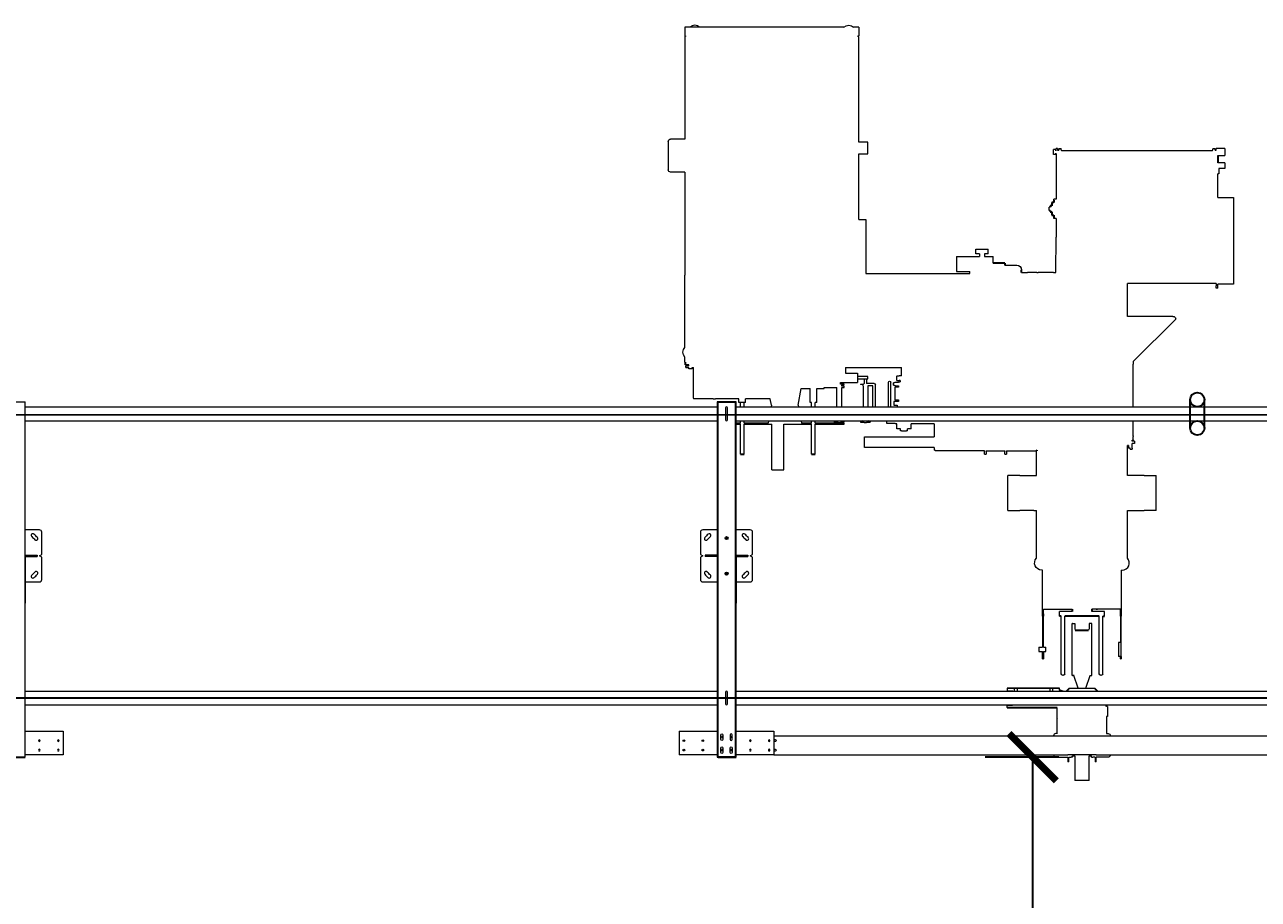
# Model space of a CAD drawing. Header units: inches. Extents: x -26985 to 86262, y -10753 to 149570.
# Drawn here: x 83 to 5289, y 132833 to 136526 of the extents above; entities that cross this region are included whole.
import ezdxf

# ---------------------------------------------------------------- set-up
doc = ezdxf.new("R2010")
doc.units = ezdxf.units.IN
doc.header["$MEASUREMENT"] = 0
doc.linetypes.add('CENTER2', pattern=[1.125, 0.75, -0.125, 0.125, -0.125])
doc.layers.add('DUCT-回风中心线', color=5, linetype='CENTER2')
doc.styles.add('JY-GB', font='gbenor.shx', dxfattribs={"width": 0.8, "bigfont": 'gbcbig.shx'})
doc.dimstyles.new('JY-800', dxfattribs={"dimscale": 400, "dimtxt": 2, "dimasz": 0.5, "dimexe": 0.5, "dimexo": 0, "dimgap": 0.3, "dimtad": 1, "dimdec": 0, "dimtxsty": 'JY-GB', "dimblk": 'ARCHTICK', "dimcen": 2.5, "dimclrd": 86, "dimclre": 86, "dimclrt": 7, "dimadec": 0, "dimazin": 0, "dimtfac": 1, "dimtdec": 0, "dimtmove": 0, "dimatfit": 3, "dimfxl": 1, "dimtfill": 1, "dimlwd": 25, "dimlwe": 25, "dimarcsym": 0})

# ---------------------------------------------------------------- blocks, each defined once
blk = doc.blocks.new('_ArchTick')
at = {"color": 0, "linetype": 'ByBlock', "const_width": 0.15}
blk.add_lwpolyline([(-0.5, -0.5), (0.5, 0.5)], dxfattribs=at)
blk = doc.blocks.new('*D257')
at = {"layer": 'Defpoints', "color": 86, "linetype": 'Continuous', "lineweight": 25, "transparency": 16777216}
for p, q in [((4448.1, 133433.3), (4136.9, 133433.3)), ((4336.9, 133433.3), (4336.9, 127786.6)), ((4448.1, 127786.6), (4136.9, 127786.6))]:
    blk.add_line(p, q, dxfattribs=at)
at = {"layer": 'Defpoints', "color": 0, "transparency": 16777216}
for p in [(4448.1, 133433.3), (4336.9, 127786.6), (4448.1, 127786.6)]:
    blk.add_point(p, dxfattribs=at)
at = {"layer": 'Defpoints', "color": 86, "lineweight": 25, "transparency": 16777216, "xscale": 200, "yscale": 200, "zscale": 200}
for p, rotation in [((4336.9, 133433.3), 90), ((4336.9, 127786.6), 270)]:
    blk.add_blockref('_ArchTick', p, dxfattribs=dict(at, rotation=rotation))
at = {"layer": 'Defpoints', "color": 7, "transparency": 16777216, "insert": (3816.9, 130610), "char_height": 800, "attachment_point": 5, "rotation": 90, "style": 'JY-GB', "bg_fill": 3, "box_fill_scale": 1.25, "bg_fill_color": 256, "bg_fill_true_color": 13158600, "bg_fill_transparency": 0}
blk.add_mtext('5647', dxfattribs=at)

msp = doc.modelspace()

# ---------------------------------------------------------------- linework, layer by layer
at = {"color": 0, "linetype": 'Continuous', "lineweight": 0}
for p, q in [((2869.2, 136515.3), (2869.2, 136478.3)), ((3540.8, 136515.3), (2869.2, 136515.3)), ((3603.2, 136515.3), (3581.6, 136515.3)), ((3603.2, 136515.3), (3603.2, 136478.3)), ((2871.2, 136478.3), (2869.2, 136478.3)), ((2869.2, 136475.8), (2871.2, 136475.8)), ((2869.2, 136475.8), (2869.2, 136043.3)), ((3601.2, 136478.3), (3603.2, 136478.3)), ((3603.2, 136475.8), (3601.2, 136475.8)), ((3603.2, 136030.3), (3603.2, 136475.8)), ((2869.2, 136043.3), (2809.2, 136043.3)), ((2799.2, 136033.3), (2799.2, 135913.3)), ((3641.2, 136030.3), (3603.2, 136030.3)), ((3641.2, 135980.3), (3641.2, 136030.3)), ((4424.7, 135978.3), (4424.7, 135998.3)), ((4434.7, 135998.3), (4424.7, 135998.3)), ((4434.7, 135998.3), (4434.7, 135993.3)), ((4435.2, 135993.3), (4434.7, 135993.3)), ((4435.2, 135993.3), (4435.2, 135997.3)), ((4435.2, 135997.3), (4436.2, 135997.3)), ((4436.2, 135997.3), (4436.2, 136003.3)), ((4442.2, 136003.3), (4436.2, 136003.3)), ((4442.2, 136003.3), (4442.2, 135996.3)), ((4442.2, 135996.3), (4447.2, 135996.3)), ((4447.2, 136000.4), (4447.2, 136001.8)), ((4457.2, 136001.8), (4447.2, 136001.8)), ((4447.2, 136000.4), (4447.2, 135996.3)), ((4457.2, 136001.8), (4457.2, 136000.4)), ((4457.2, 135996.3), (4457.2, 136000.4)), ((4457.2, 135996.3), (4458.2, 135996.3)), ((4458.2, 135996.3), (4458.2, 135993.3)), ((5096.2, 135993.3), (4458.2, 135993.3)), ((5096.2, 135993.3), (5096.2, 135996.3)), ((5096.2, 135996.3), (5097.2, 135996.3)), ((5097.2, 135996.3), (5097.2, 136001.8)), ((5107.2, 136001.8), (5097.2, 136001.8)), ((5107.2, 136001.8), (5107.2, 136000.4)), ((5107.2, 135996.3), (5107.2, 136000.4)), ((5107.2, 135996.3), (5112.2, 135996.3)), ((5112.2, 135996.3), (5112.2, 136003.3)), ((5118.2, 136003.3), (5112.2, 136003.3)), ((5148.2, 136003.3), (5118.2, 136003.3)), ((5148.2, 136003.3), (5148.2, 135973.3)), ((3603.2, 135703.3), (3603.2, 135980.3)), ((3603.2, 135980.3), (3641.2, 135980.3)), ((4434.7, 135978.3), (4424.7, 135978.3)), ((4434.7, 135983.3), (4434.7, 135978.3)), ((4435.2, 135983.3), (4434.7, 135983.3)), ((4435.2, 135979.3), (4435.2, 135983.3)), ((4435.2, 135979.3), (4436.2, 135979.3)), ((4436.2, 135979.3), (4436.2, 135788.8)), ((5118.2, 135973.3), (5148.2, 135973.3)), ((5131.3, 135942.4), (5118.2, 135942.4)), ((5148.2, 135942.4), (5131.3, 135942.4)), ((5148.2, 135942.4), (5148.2, 135921.2)), ((2869.2, 135903.3), (2809.2, 135903.3)), ((2869.2, 135903.3), (2869.2, 135468.3)), ((5122.2, 135896.4), (5118.2, 135896.4)), ((5118.2, 135795.8), (5118.2, 135896.4)), ((5148.2, 135918.3), (5122.2, 135918.3)), ((5122.2, 135918.3), (5122.2, 135896.4)), ((5148.2, 135921.2), (5148.2, 135918.3)), ((4426.7, 135785.4), (4426.7, 135788.8)), ((4436.2, 135788.8), (4426.7, 135788.8)), ((5118.2, 135795.8), (5184.2, 135795.8)), ((5184.2, 135795.8), (5184.2, 135430.8)), ((4407.2, 135740.8), (4407.2, 135755.8)), ((4410.7, 135755.8), (4407.2, 135755.8)), ((4410.7, 135740.8), (4407.2, 135740.8)), ((4418.2, 135760.8), (4410.7, 135760.8)), ((4418.2, 135735.8), (4410.7, 135735.8)), ((4426.7, 135775.4), (4418.2, 135775.4)), ((3603.2, 135703.3), (3633.2, 135703.3)), ((3633.2, 135703.3), (3633.2, 135475.3)), ((4426.7, 135721.3), (4418.2, 135721.3)), ((4426.7, 135707.8), (4426.7, 135711.3)), ((4436.2, 135707.8), (4426.7, 135707.8)), ((4436.2, 135707.8), (4436.2, 135628.3)), ((4435.2, 135479.3), (4436.2, 135628.3)), ((4097.2, 135578.3), (4149.2, 135578.3)), ((4097.2, 135558.3), (4097.2, 135578.3)), ((4149.2, 135558.3), (4149.2, 135578.3)), ((4016.2, 135547.3), (4113.2, 135547.3)), ((4016.2, 135547.3), (4016.2, 135483.3)), ((4113.2, 135558.3), (4097.2, 135558.3)), ((4113.2, 135558.3), (4113.2, 135547.3)), ((4149.2, 135558.3), (4133.2, 135558.3)), ((4133.2, 135558.3), (4133.2, 135547.3)), ((4133.2, 135547.3), (4170.2, 135547.3)), ((4170.2, 135519.3), (4170.2, 135547.3)), ((2869.2, 135163.7), (2869.2, 135468.3)), ((3633.2, 135475.3), (4071.7, 135475.3)), ((4016.2, 135483.3), (4071.7, 135483.3)), ((4071.7, 135475.3), (4071.7, 135483.3)), ((4220.2, 135510.3), (4240.2, 135510.3)), ((4240.2, 135510.3), (4270.2, 135510.3)), ((4290.2, 135479.3), (4315.2, 135479.3)), ((4355.2, 135479.3), (4315.2, 135479.3)), ((4355.2, 135479.3), (4360.2, 135479.3)), ((4425.2, 135479.3), (4360.2, 135479.3)), ((4425.2, 135479.3), (4435.2, 135479.3)), ((4737.2, 135293.9), (4737.2, 135433.3)), ((5112.2, 135433.3), (4737.5, 135433.3)), ((5112.2, 135433.3), (5112.2, 135423.3)), ((5112.2, 135413.3), (5112.2, 135423.3)), ((5118.2, 135423.3), (5118.2, 135430.8)), ((5184.2, 135430.8), (5118.2, 135430.8)), ((5118.2, 135413.3), (5118.2, 135423.3)), ((5118.2, 135413.3), (5112.2, 135413.3)), ((4929.2, 135293.9), (4737.2, 135293.9)), ((4761.1, 135103.3), (4941.2, 135283.3)), ((4941.2, 135284.6), (4941.2, 135285.5)), ((4941.2, 135283.3), (4941.2, 135284.6)), ((2869.2, 135101.3), (2869.2, 135122.9)), ((4761.1, 135103.3), (4761.2, 135093.4)), ((2869.2, 135101.3), (2871.2, 135101.3)), ((2885.7, 135089.3), (2871.2, 135089.3)), ((2874.8, 135085.3), (2873.2, 135085.3)), ((2873.2, 135079.3), (2873.2, 135085.3)), ((2873.2, 135079.3), (2874.8, 135079.3)), ((2874.8, 135085.3), (2884.8, 135085.3)), ((2874.8, 135079.3), (2884.8, 135079.3)), ((2885.7, 135085.3), (2884.8, 135085.3)), ((2884.8, 135079.3), (2885.7, 135079.3)), ((2885.7, 135085.3), (2885.7, 135089.3)), ((2885.7, 135072.3), (2885.7, 135079.3)), ((2900.7, 135072.3), (2885.7, 135072.3)), ((2900.7, 135079.3), (2906.2, 135079.3)), ((2900.7, 135072.3), (2900.7, 135079.3)), ((2906.2, 134949.3), (2906.2, 135079.3)), ((3546.7, 135079.3), (3546.7, 135055.3)), ((3546.7, 135079.3), (3784.2, 135079.3)), ((3546.7, 135055.3), (3598.2, 135055.3)), ((3598.2, 135055.3), (3598.2, 135015.3)), ((3784.2, 135043.3), (3784.2, 135079.3)), ((4761.2, 134912.8), (4761.2, 135093.4)), ((3526.2, 135015.3), (3598.2, 135015.3)), ((3526.2, 135008.3), (3526.2, 135015.3)), ((3541.2, 135008.3), (3526.2, 135008.3)), ((3531.2, 134999.3), (3531.2, 135001.4)), ((3541.2, 134999.3), (3531.2, 134999.3)), ((3535.3, 135006.3), (3541.2, 135007.3)), ((3541.2, 135007.3), (3541.2, 135008.3)), ((3541.2, 134994.3), (3541.2, 134999.3)), ((3641.2, 135040.3), (3598.2, 135040.3)), ((3598.2, 135030.3), (3641.2, 135030.3)), ((3611.2, 135008.3), (3623.6, 135008.3)), ((3611.2, 135008.3), (3611.2, 135007.3)), ((3611.2, 135008.3), (3623.6, 135008.3)), ((3617, 135006.3), (3611.2, 135007.3)), ((3617, 135006.3), (3611.2, 135007.3)), ((3621.2, 135001.4), (3621.2, 134912.8)), ((3621.2, 135001.4), (3621.2, 134912.8)), ((3626.2, 135030.3), (3626.2, 135010.9)), ((3626.2, 135030.3), (3626.2, 135010.9)), ((3636.2, 135030.3), (3636.2, 135011.3)), ((3636.2, 135030.3), (3636.2, 135011.3)), ((3668.2, 135011.3), (3636.2, 135011.3)), ((3641.2, 135030.3), (3641.2, 135040.3)), ((3641.2, 135001.3), (3641.2, 134912.8)), ((3641.2, 135001.3), (3641.2, 134912.8)), ((3663.2, 135001.3), (3641.2, 135001.3)), ((3663.2, 134912.8), (3663.2, 135001.3)), ((3673.2, 134912.8), (3673.2, 135006.3)), ((3728.2, 134912.8), (3728.2, 135016.3)), ((3738.2, 134912.8), (3738.2, 135016.3)), ((3755.2, 135013.8), (3750.2, 135013.8)), ((3750.2, 135003.8), (3750.2, 135013.8)), ((3750.2, 135003.8), (3755.2, 135003.8)), ((3755.2, 135015.8), (3755.2, 135015.8)), ((3755.2, 135015.8), (3755.2, 135013.8)), ((3770.7, 135015.8), (3755.2, 135015.8)), ((3755.2, 135015.8), (3755.2, 135013.8)), ((3755.2, 135003.8), (3755.2, 135000.8)), ((3755.2, 135003.8), (3755.2, 135000.8)), ((3755.2, 135000.8), (3755.2, 135000.8)), ((3755.2, 135000.8), (3770.7, 135000.8)), ((3763.2, 135043.3), (3763.2, 135042.3)), ((3763.2, 135043.3), (3773.2, 135043.3)), ((3763.2, 135024.3), (3763.2, 135042.3)), ((3763.2, 135024.3), (3763.2, 135023.3)), ((3763.2, 135023.3), (3773.2, 135023.3)), ((3770.7, 135018.3), (3770.7, 135018.3)), ((3770.7, 135018.3), (3770.7, 135015.8)), ((3770.7, 135018.3), (3778.2, 135018.3)), ((3770.7, 135018.3), (3770.7, 135015.8)), ((3770.7, 135000.8), (3770.7, 134996.4)), ((3770.7, 135000.8), (3770.7, 134996.4)), ((3784.2, 135043.3), (3773.2, 135043.3)), ((3778.2, 135023.3), (3773.2, 135023.3)), ((3778.2, 135023.3), (3778.2, 135018.3)), ((2906.2, 134949.3), (2906.2, 134946.3)), ((3347.9, 134919.3), (3360.3, 134989.3)), ((3360.3, 134989.3), (3397.7, 134989.3)), ((3397.7, 134931.3), (3397.7, 134989.3)), ((3425.7, 134931.3), (3425.7, 134989.3)), ((3425.7, 134989.3), (3456.7, 134989.3)), ((3456.7, 134994.3), (3511.2, 134994.3)), ((3456.7, 134989.3), (3456.7, 134994.3)), ((3511.2, 134912.8), (3511.2, 134994.3)), ((3531.2, 134994.3), (3541.2, 134994.3)), ((3531.2, 134912.8), (3531.2, 134994.3)), ((3755.7, 134995.3), (3755.7, 134995.3)), ((3755.7, 134995.3), (3755.7, 134950.3)), ((3771.1, 134995.3), (3755.7, 134995.3)), ((3755.7, 134995.3), (3755.7, 134950.3)), ((3755.7, 134950.3), (3755.7, 134950.3)), ((3755.7, 134950.3), (3755.7, 134950.3)), ((3755.7, 134950.3), (3755.7, 134942.3)), ((3755.7, 134950.3), (3755.7, 134942.3)), ((3770.7, 134996.4), (3770.7, 134996.4)), ((3770.7, 134996.4), (3771.1, 134996.4)), ((3771.1, 134996.4), (3771.1, 134995.3)), ((3771.1, 134996.4), (3771.1, 134995.3)), ((5.2, 134933.3), (85.2, 134933.3)), ((85.2, 133433.3), (85.2, 134933.3)), ((85.2, 134912.8), (3005.2, 134912.8)), ((2916.2, 134946.3), (2906.2, 134946.3)), ((2979.2, 134946.3), (2916.2, 134946.3)), ((2989.2, 134946.3), (2979.2, 134946.3)), ((2989.2, 134946.3), (2999.2, 134946.3)), ((3097.7, 134946.3), (2999.2, 134946.3)), ((3005.2, 134933.3), (3005.2, 133433.3)), ((3005.2, 134933.3), (3005.2, 133433.3)), ((3009.2, 133433.3), (3009.2, 134933.3)), ((3009.2, 134933.3), (3081.2, 134933.3)), ((3009.2, 133433.3), (3009.2, 134933.3)), ((3040.9, 134908.3), (3040.9, 134858.3)), ((3040.9, 134908.3), (3040.9, 134858.3)), ((3049.4, 134858.3), (3049.4, 134908.3)), ((3049.4, 134858.3), (3049.4, 134908.3)), ((3081.2, 134933.3), (3081.2, 133433.3)), ((3081.2, 134933.3), (3081.2, 133433.3)), ((3085.2, 133433.3), (3085.2, 134933.3)), ((3085.2, 133433.3), (3085.2, 134933.3)), ((3085.2, 134912.8), (6005.2, 134912.8)), ((3097.7, 134931.3), (3097.7, 134946.3)), ((3125.7, 134931.3), (3097.7, 134931.3)), ((3103.7, 134912.8), (3103.7, 134931.3)), ((3119.7, 134912.8), (3119.7, 134931.3)), ((3125.7, 134931.3), (3125.7, 134946.3)), ((3229.6, 134946.3), (3125.7, 134946.3)), ((3234.4, 134919.3), (3229.6, 134946.3)), ((3234.4, 134919.3), (3233.2, 134912.8)), ((3347.9, 134919.3), (3349.1, 134912.8)), ((3403.7, 134931.3), (3397.7, 134931.3)), ((3403.7, 134912.8), (3403.7, 134931.3)), ((3425.7, 134931.3), (3419.7, 134931.3)), ((3419.7, 134912.8), (3419.7, 134931.3)), ((3751.2, 134934.8), (3751.2, 134934.8)), ((3751.2, 134934.8), (3751.2, 134919.8)), ((3770.7, 134934.8), (3751.2, 134934.8)), ((3751.2, 134934.8), (3751.2, 134919.8)), ((3751.2, 134919.8), (3751.2, 134919.8)), ((3751.2, 134919.8), (3765.7, 134919.8)), ((3755.7, 134942.3), (3755.7, 134942.3)), ((3755.7, 134942.3), (3770.7, 134942.3)), ((3765.7, 134919.8), (3765.7, 134912.8)), ((3765.7, 134919.8), (3765.7, 134912.8)), ((3770.7, 134942.3), (3770.7, 134934.8)), ((3770.7, 134942.3), (3770.7, 134934.8)), ((85.2, 134853.8), (3005.2, 134853.8)), ((3085.2, 134853.8), (6005.2, 134853.8)), ((3103.7, 134844.3), (3085.2, 134844.3)), ((3103.7, 134844.3), (3103.7, 134853.8)), ((3119.7, 134844.3), (3119.7, 134853.8)), ((3221.2, 134844.3), (3119.7, 134844.3)), ((3222.8, 134853.8), (3221.2, 134844.3)), ((3359.5, 134853.8), (3361.2, 134844.3)), ((3403.7, 134844.3), (3361.2, 134844.3)), ((3403.7, 134844.3), (3403.7, 134853.8)), ((3419.7, 134844.3), (3419.7, 134853.8)), ((3541.2, 134844.3), (3419.7, 134844.3)), ((3507, 134850.4), (3501.2, 134849.3)), ((3501.2, 134848.3), (3501.2, 134849.3)), ((3516.2, 134848.3), (3501.2, 134848.3)), ((3516.2, 134845.3), (3516.2, 134848.3)), ((3526.2, 134845.3), (3516.2, 134845.3)), ((3526.2, 134845.3), (3526.2, 134848.3)), ((3541.2, 134848.3), (3526.2, 134848.3)), ((3535.3, 134850.4), (3541.2, 134849.3)), ((3541.2, 134848.3), (3541.2, 134849.3)), ((3541.2, 134839.3), (3541.2, 134844.3)), ((3617, 134850.4), (3611.2, 134849.3)), ((3611.2, 134849.3), (3611.2, 134848.3)), ((3611.2, 134848.3), (3626.2, 134848.3)), ((3626.2, 134848.3), (3626.2, 134845.3)), ((3636.2, 134845.3), (3626.2, 134845.3)), ((3636.2, 134848.3), (3651.2, 134848.3)), ((3636.2, 134848.3), (3636.2, 134845.3)), ((3645.3, 134850.4), (3651.2, 134849.3)), ((3651.2, 134849.3), (3651.2, 134848.3)), ((3720.7, 134853.8), (3720.7, 134844.3)), ((3720.7, 134844.3), (3756.2, 134844.3)), ((3756.2, 134844.3), (3756.2, 134840.3)), ((4761.2, 134834.3), (4761.2, 134853.8)), ((3085.2, 134839.3), (3103.7, 134839.3)), ((3103.7, 134712.8), (3103.7, 134839.3)), ((3119.7, 134839.3), (3236.7, 134839.3)), ((3119.7, 134712.8), (3119.7, 134839.3)), ((3236.7, 134712.8), (3236.7, 134839.3)), ((3286.7, 134712.8), (3286.7, 134839.3)), ((3286.7, 134839.3), (3403.7, 134839.3)), ((3403.7, 134712.8), (3403.7, 134839.3)), ((3419.7, 134839.3), (3541.2, 134839.3)), ((3419.7, 134712.8), (3419.7, 134839.3)), ((3763.7, 134840.3), (3756.2, 134840.3)), ((3763.7, 134820.3), (3763.7, 134840.3)), ((3779.2, 134820.3), (3763.7, 134820.3)), ((3779.2, 134811.3), (3779.2, 134820.3)), ((3784.2, 134811.3), (3779.2, 134811.3)), ((3784.2, 134810.3), (3784.2, 134811.3)), ((3804.2, 134810.3), (3784.2, 134810.3)), ((3809.2, 134811.3), (3804.2, 134811.3)), ((3804.2, 134810.3), (3804.2, 134811.3)), ((3824.7, 134820.3), (3809.2, 134820.3)), ((3809.2, 134811.3), (3809.2, 134820.3)), ((3824.7, 134820.3), (3824.7, 134840.3)), ((3921.2, 134840.3), (3824.7, 134840.3)), ((3921.2, 134840.3), (3921.2, 134838.8)), ((3921.2, 134838.8), (3921.2, 134785.8)), ((4761.2, 134830), (4761.2, 134834.3)), ((4761.2, 134789.8), (4761.2, 134830)), ((3627.2, 134740.8), (3627.2, 134785.8)), ((3627.2, 134785.8), (3921.2, 134785.8)), ((3921.2, 134740.8), (3627.2, 134740.8)), ((3921.2, 134740.8), (3921.2, 134731.8)), ((4737.2, 134712.8), (4737.2, 134749.3)), ((4741.2, 134749.3), (4737.2, 134749.3)), ((4741.2, 134749.3), (4741.2, 134738.3)), ((4757.2, 134768.3), (4757.2, 134772.2)), ((4757.2, 134772.2), (4761.2, 134772.2)), ((4767.2, 134768.3), (4757.2, 134768.3)), ((4757.2, 134738.3), (4757.2, 134758.3)), ((4767.2, 134758.3), (4757.2, 134758.3)), ((4761.2, 134789.8), (4761.2, 134787.1)), ((4761.2, 134773.2), (4761.2, 134787.1)), ((4761.2, 134773.2), (4761.2, 134772.2)), ((4767.2, 134768.3), (4767.2, 134758.3)), ((3236.7, 134646.3), (3236.7, 134712.8)), ((3286.7, 134646.3), (3286.7, 134712.8)), ((3923.2, 134731.8), (3921.2, 134731.8)), ((3923.2, 134729.3), (3923.2, 134731.8)), ((3925.7, 134729.3), (3923.2, 134729.3)), ((3925.7, 134727.3), (3925.7, 134729.3)), ((4134.2, 134727.3), (3925.7, 134727.3)), ((4134.2, 134723.3), (4134.2, 134727.3)), ((4134.2, 134713.3), (4134.2, 134723.3)), ((4134.2, 134713.3), (4140.2, 134713.3)), ((4140.2, 134723.3), (4140.2, 134727.3)), ((4140.2, 134727.3), (4220.2, 134727.3)), ((4140.2, 134723.3), (4140.2, 134713.3)), ((4220.2, 134723.3), (4220.2, 134727.3)), ((4220.2, 134713.3), (4220.2, 134723.3)), ((4220.2, 134713.3), (4226.2, 134713.3)), ((4226.2, 134723.3), (4226.2, 134727.3)), ((4226.2, 134727.3), (4352.7, 134727.3)), ((4226.2, 134723.3), (4226.2, 134713.3)), ((4355.2, 134729.3), (4352.7, 134729.3)), ((4352.7, 134727.3), (4352.7, 134729.3)), ((4353.2, 134726.8), (4355.2, 134726.8)), ((4353.2, 134653.8), (4353.2, 134726.8)), ((4737.2, 134622.3), (4737.2, 134712.8)), ((4749.2, 134738.3), (4741.2, 134738.3)), ((4749.2, 134733.3), (4749.2, 134738.3)), ((4749.2, 134733.3), (4757.2, 134733.3)), ((4757.2, 134738.3), (4757.2, 134733.3)), ((3236.7, 134646.3), (3286.7, 134646.3)), ((4353.2, 134622.3), (4353.2, 134653.8)), ((4282.7, 134622.3), (4232.7, 134622.3)), ((4232.7, 134618.3), (4232.7, 134622.3)), ((4232.7, 134478.3), (4232.7, 134618.3)), ((4282.7, 134622.3), (4353.2, 134622.3)), ((4807.7, 134622.3), (4737.2, 134622.3)), ((4807.7, 134622.3), (4857.7, 134622.3)), ((4857.7, 134618.3), (4857.7, 134622.3)), ((4857.7, 134478.3), (4857.7, 134618.3)), ((4232.7, 134474.3), (4232.7, 134478.3)), ((4857.7, 134474.3), (4857.7, 134478.3)), ((4232.7, 134474.3), (4282.7, 134474.3)), ((4342.7, 134474.3), (4282.7, 134474.3)), ((4342.7, 134474.3), (4353.2, 134474.3)), ((4353.2, 134273.7), (4353.2, 134474.3)), ((4737.2, 134273.7), (4737.2, 134474.3)), ((4737.2, 134474.3), (4807.7, 134474.3)), ((4857.7, 134474.3), (4807.7, 134474.3)), ((145.2, 134393.3), (85.2, 134393.3)), ((155.2, 134289.1), (155.2, 134383.3)), ((2935.2, 134383.3), (2935.2, 134289.1)), ((2935.2, 134383.3), (2935.2, 134289.1)), ((3005.2, 134393.3), (2945.2, 134393.3)), ((3005.2, 134393.3), (2945.2, 134393.3)), ((3145.2, 134393.3), (3085.2, 134393.3)), ((3145.2, 134393.3), (3085.2, 134393.3)), ((3155.2, 134289.1), (3155.2, 134383.3)), ((3155.2, 134289.1), (3155.2, 134383.3)), ((3042.2, 134356.6), (3042.2, 134360)), ((3042.2, 134356.6), (3042.2, 134360)), ((3048.2, 134356.6), (3048.2, 134360)), ((3048.2, 134356.6), (3048.2, 134360)), ((85.2, 134286.3), (95.2, 134286.3)), ((85.2, 134283.3), (85.2, 134083.3)), ((85.2, 134280.3), (95.2, 134280.3)), ((95.2, 134286.3), (95.2, 134280.3)), ((95.2, 134286.3), (135.2, 134286.3)), ((95.2, 134280.3), (135.2, 134280.3)), ((135.2, 134286.3), (135.2, 134280.3)), ((145.2, 134283.3), (155.2, 134289.1)), ((155.2, 134277.6), (145.2, 134283.3)), ((155.2, 134183.3), (155.2, 134277.6)), ((2935.2, 134289.1), (2945.2, 134283.3)), ((2935.2, 134289.1), (2945.2, 134283.3)), ((2945.2, 134283.3), (2935.2, 134277.6)), ((2945.2, 134283.3), (2935.2, 134277.6)), ((2935.2, 134277.6), (2935.2, 134183.3)), ((2935.2, 134277.6), (2935.2, 134183.3)), ((2995.2, 134286.3), (2955.2, 134286.3)), ((2955.2, 134286.3), (2955.2, 134280.3)), ((2995.2, 134286.3), (2955.2, 134286.3)), ((2955.2, 134286.3), (2955.2, 134280.3)), ((2995.2, 134280.3), (2955.2, 134280.3)), ((2995.2, 134280.3), (2955.2, 134280.3)), ((3005.2, 134286.3), (2995.2, 134286.3)), ((2995.2, 134286.3), (2995.2, 134280.3)), ((3005.2, 134286.3), (2995.2, 134286.3)), ((2995.2, 134286.3), (2995.2, 134280.3)), ((3005.2, 134280.3), (2995.2, 134280.3)), ((3005.2, 134280.3), (2995.2, 134280.3)), ((3085.2, 134286.3), (3095.2, 134286.3)), ((3085.2, 134286.3), (3095.2, 134286.3)), ((3085.2, 134283.3), (3085.2, 134083.3)), ((3085.2, 134283.3), (3085.2, 134083.3)), ((3085.2, 134280.3), (3095.2, 134280.3)), ((3085.2, 134280.3), (3095.2, 134280.3)), ((3095.2, 134286.3), (3095.2, 134280.3)), ((3095.2, 134286.3), (3135.2, 134286.3)), ((3095.2, 134286.3), (3095.2, 134280.3)), ((3095.2, 134286.3), (3135.2, 134286.3)), ((3095.2, 134280.3), (3135.2, 134280.3)), ((3095.2, 134280.3), (3135.2, 134280.3)), ((3135.2, 134286.3), (3135.2, 134280.3)), ((3135.2, 134286.3), (3135.2, 134280.3)), ((3145.2, 134283.3), (3155.2, 134289.1)), ((3145.2, 134283.3), (3155.2, 134289.1)), ((3155.2, 134277.6), (3145.2, 134283.3)), ((3155.2, 134277.6), (3145.2, 134283.3)), ((3155.2, 134183.3), (3155.2, 134277.6)), ((3155.2, 134183.3), (3155.2, 134277.6)), ((4379.2, 134028.3), (4379.2, 134223.6)), ((4711.2, 134223.6), (4711.2, 134038.3)), ((85.2, 134173.3), (145.2, 134173.3)), ((2945.2, 134173.3), (3005.2, 134173.3)), ((2945.2, 134173.3), (3005.2, 134173.3)), ((3042.2, 134210), (3042.2, 134206.6)), ((3042.2, 134210), (3042.2, 134206.6)), ((3048.2, 134210), (3048.2, 134206.6)), ((3048.2, 134210), (3048.2, 134206.6)), ((3085.2, 134173.3), (3145.2, 134173.3)), ((3085.2, 134173.3), (3145.2, 134173.3)), ((4379.2, 134028.3), (4379.2, 134018.3)), ((4379.2, 134018.3), (4379.2, 133897.3)), ((4383.2, 134038.3), (4383.2, 134058.3)), ((4383.2, 134058.3), (4504.2, 134058.3)), ((4383.2, 134038.3), (4383.2, 134028.3)), ((4383.2, 134018.3), (4383.2, 134028.3)), ((4383.2, 133897.3), (4383.2, 134018.3)), ((4450.2, 134028.3), (4450.2, 134048.3)), ((4504.2, 134048.3), (4450.2, 134048.3)), ((4457.7, 133818.3), (4457.7, 134028.3)), ((4472.7, 133785.8), (4472.7, 134028.3)), ((4479.2, 134058.3), (4485.2, 134058.3)), ((4707.2, 134058.3), (4586.2, 134058.3)), ((4640.2, 134048.3), (4586.2, 134048.3)), ((4605.2, 134058.3), (4611.2, 134058.3)), ((4617.7, 133785.8), (4617.7, 134028.3)), ((4632.7, 133958.3), (4632.7, 134028.3)), ((4640.2, 134028.3), (4640.2, 134048.3)), ((4707.2, 134028.3), (4707.2, 134058.3)), ((4707.2, 134028.3), (4707.2, 134018.3)), ((4707.2, 134018.3), (4707.2, 133918.3)), ((4711.2, 134038.3), (4711.2, 134028.3)), ((4711.2, 134018.3), (4711.2, 134028.3)), ((4711.2, 133858.3), (4711.2, 134018.3)), ((4505.2, 133998.3), (4503.2, 133998.3)), ((4503.2, 133778.3), (4503.2, 133998.3)), ((4505.2, 133998.3), (4512.7, 133998.3)), ((4515.2, 133995.8), (4515.2, 133975.8)), ((4515.2, 133975.8), (4517.1, 133969.3)), ((4575.2, 133975.8), (4573.2, 133969.3)), ((4575.2, 133995.8), (4575.2, 133975.8)), ((4585.2, 133998.3), (4577.7, 133998.3)), ((4587.2, 133998.3), (4585.2, 133998.3)), ((4587.2, 133778.3), (4587.2, 133998.3)), ((4632.7, 133785.8), (4632.7, 133958.3)), ((4707.2, 133918.3), (4699.7, 133918.3)), ((4699.7, 133918.3), (4699.7, 133858.3)), ((4363.2, 133897.3), (4363.2, 133879.3)), ((4363.2, 133897.3), (4379.2, 133897.3)), ((4363.2, 133879.3), (4379.2, 133879.3)), ((4379.2, 133848.3), (4379.2, 133879.3)), ((4383.2, 133897.3), (4393.2, 133897.3)), ((4383.2, 133879.3), (4393.2, 133879.3)), ((4383.2, 133879.3), (4383.2, 133848.3)), ((4393.2, 133879.3), (4393.2, 133897.3)), ((4707.2, 133858.3), (4699.7, 133858.3)), ((4707.2, 133848.3), (4707.2, 133858.3)), ((4711.2, 133858.3), (4711.2, 133848.3)), ((4379.2, 133848.3), (4383.2, 133848.3)), ((4457.7, 133785.8), (4457.7, 133818.3)), ((4707.2, 133848.3), (4711.2, 133848.3)), ((4503.2, 133778.3), (4505.2, 133778.3)), ((4511.6, 133778.3), (4505.2, 133778.3)), ((4528.7, 133725.3), (4510.2, 133778.3)), ((4561.6, 133725.3), (4580.1, 133778.3)), ((4578.7, 133778.3), (4585.2, 133778.3)), ((4585.2, 133778.3), (4587.2, 133778.3)), ((85.2, 133712.8), (3005.2, 133712.8)), ((3040.9, 133708.3), (3040.9, 133658.3)), ((3049.4, 133658.3), (3049.4, 133708.3)), ((3085.2, 133712.8), (6005.2, 133712.8)), ((4450.2, 133725.3), (4230.2, 133725.3)), ((4230.2, 133725.3), (4230.2, 133723.3)), ((4450.2, 133723.3), (4230.2, 133723.3)), ((4230.2, 133723.3), (4230.2, 133715.8)), ((4232.7, 133713.3), (4252.7, 133713.3)), ((4252.7, 133713.3), (4254.4, 133712.8)), ((4259.2, 133723.3), (4259.2, 133712.8)), ((4271.2, 133723.3), (4271.2, 133712.8)), ((4409.2, 133723.3), (4409.2, 133712.8)), ((4421.2, 133723.3), (4421.2, 133712.8)), ((4450.2, 133723.3), (4450.2, 133725.3)), ((4450.2, 133716.9), (4450.2, 133723.3)), ((4465.8, 133712.8), (4450.2, 133718.3)), ((4461.7, 133712.8), (4450.2, 133716.9)), ((4478.4, 133712.8), (4490.9, 133725.3)), ((4491.7, 133723.3), (4481.2, 133712.8)), ((4491.7, 133723.3), (4481.2, 133712.8)), ((4490.9, 133725.3), (4599.4, 133725.3)), ((4598.6, 133723.3), (4491.7, 133723.3)), ((4598.6, 133723.3), (4491.7, 133723.3)), ((4598.6, 133723.3), (4609.1, 133712.8)), ((4609.1, 133712.8), (4598.6, 133723.3)), ((4599.4, 133725.3), (4611.9, 133712.8)), ((85.2, 133653.8), (3005.2, 133653.8)), ((3085.2, 133653.8), (6005.2, 133653.8)), ((4230.2, 133643.3), (4230.2, 133650.8)), ((4232.7, 133653.3), (4252.7, 133653.3)), ((4252.7, 133653.3), (4254.4, 133653.8)), ((4652.9, 133647.8), (4649.4, 133647.8)), ((4652.9, 133647.8), (4652.9, 133626.8)), ((4230.2, 133643.3), (4230.2, 133641.3)), ((4440.9, 133533.3), (4440.9, 133641.3)), ((4442.9, 133595.3), (4442.9, 133595.3)), ((4652.9, 133605.8), (4649.4, 133605.8)), ((4649.4, 133605.8), (4649.4, 133533.3)), ((4652.9, 133626.8), (4652.9, 133605.8)), ((85.2, 133543.3), (245.2, 133543.3)), ((245.2, 133543.3), (245.2, 133443.3)), ((2845.2, 133543.3), (3005.2, 133543.3)), ((2845.2, 133543.3), (2845.2, 133443.3)), ((2845.2, 133543.3), (3005.2, 133543.3)), ((2845.2, 133543.3), (2845.2, 133443.3)), ((3085.2, 133543.3), (3245.2, 133543.3)), ((3085.2, 133543.3), (3245.2, 133543.3)), ((3245.2, 133543.3), (3245.2, 133443.3)), ((3245.2, 133543.3), (3245.2, 133443.3)), ((3020.9, 133508.3), (3020.9, 133528.3)), ((3020.9, 133508.3), (3020.9, 133528.3)), ((3029.4, 133528.3), (3029.4, 133508.3)), ((3029.4, 133528.3), (3029.4, 133508.3)), ((3060.9, 133528.3), (3060.9, 133508.3)), ((3060.9, 133528.3), (3060.9, 133508.3)), ((3069.4, 133508.3), (3069.4, 133528.3)), ((3069.4, 133508.3), (3069.4, 133528.3)), ((3245.2, 133523.3), (5845.2, 133523.3)), ((3245.2, 133507.6), (3250.2, 133507.6)), ((3245.2, 133507.6), (3250.2, 133507.6)), ((3250.2, 133499.1), (3245.2, 133499.1)), ((3250.2, 133499.1), (3245.2, 133499.1)), ((4440.9, 133533.3), (4435.2, 133533.3)), ((4443.2, 133533.3), (4442.9, 133533.3)), ((4647.2, 133533.3), (4647.4, 133533.3)), ((4649.4, 133533.3), (4655.2, 133533.3)), ((245.2, 133443.3), (85.2, 133443.3)), ((3005.2, 133443.3), (2845.2, 133443.3)), ((3005.2, 133443.3), (2845.2, 133443.3)), ((3020.9, 133453.3), (3020.9, 133473.3)), ((3020.9, 133453.3), (3020.9, 133473.3)), ((3029.4, 133473.3), (3029.4, 133453.3)), ((3029.4, 133473.3), (3029.4, 133453.3)), ((3060.9, 133453.3), (3060.9, 133473.3)), ((3060.9, 133453.3), (3060.9, 133473.3)), ((3069.4, 133473.3), (3069.4, 133453.3)), ((3069.4, 133473.3), (3069.4, 133453.3)), ((3245.2, 133443.3), (3085.2, 133443.3)), ((3245.2, 133443.3), (3085.2, 133443.3)), ((3245.2, 133467.6), (3250.2, 133467.6)), ((3245.2, 133467.6), (3250.2, 133467.6)), ((3250.2, 133459.1), (3245.2, 133459.1)), ((3250.2, 133459.1), (3245.2, 133459.1)), ((3245.2, 133443.3), (4485.2, 133443.3)), ((3245.2, 133443.3), (4485.2, 133443.3)), ((4605.2, 133443.3), (4485.2, 133443.3)), ((4605.2, 133443.3), (4485.2, 133443.3)), ((4505.2, 133439.3), (4515.2, 133439.3)), ((4505.2, 133433.3), (4505.2, 133439.3)), ((4515.2, 133439.3), (4515.2, 133335.6)), ((4575.2, 133335.6), (4575.2, 133439.3)), ((4575.2, 133439.3), (4585.2, 133439.3)), ((4585.2, 133433.3), (4585.2, 133439.3)), ((4605.2, 133443.3), (5845.2, 133443.3)), ((3009.2, 133433.3), (3005.2, 133433.3)), ((3081.2, 133433.3), (3009.2, 133433.3)), ((3085.2, 133433.3), (3081.2, 133433.3)), ((4435.2, 133433.3), (4461.1, 133433.3)), ((4463.1, 133431.9), (4461.1, 133431.9)), ((4463.1, 133433.3), (4485.2, 133433.3)), ((4485.2, 133433.3), (4485.2, 133413.3)), ((4489.2, 133413.3), (4485.2, 133413.3)), ((4489.2, 133413.3), (4489.2, 133433.3)), ((4489.2, 133433.3), (4499.2, 133433.3)), ((4505.2, 133433.3), (4499.2, 133433.3)), ((4585.2, 133433.3), (4591.2, 133433.3)), ((4601.2, 133433.3), (4591.2, 133433.3)), ((4601.2, 133433.3), (4601.2, 133413.3)), ((4605.2, 133413.3), (4601.2, 133413.3)), ((4605.2, 133413.3), (4605.2, 133433.3)), ((4655.2, 133433.3), (4605.2, 133433.3)), ((4520.2, 133335.6), (4515.2, 133335.6)), ((4570.2, 133335.6), (4520.2, 133335.6)), ((4575.2, 133335.6), (4570.2, 133335.6))]:
    msp.add_line(p, q, dxfattribs=at)
for p, q in [((2871.2, 136478.3), (2871.2, 136475.8)), ((3601.2, 136475.8), (3601.2, 136478.3)), ((5118.2, 135973.3), (5118.2, 135942.4)), ((4426.7, 135785.4), (4426.7, 135775.4)), ((4418.2, 135760.8), (4410.7, 135760.8)), ((4410.7, 135760.8), (4410.7, 135755.8)), ((4410.7, 135740.8), (4410.7, 135735.8)), ((4410.7, 135735.8), (4418.2, 135735.8)), ((4426.7, 135775.4), (4418.2, 135775.4)), ((4418.2, 135775.4), (4418.2, 135760.8)), ((4418.2, 135735.8), (4418.2, 135721.3)), ((4418.2, 135721.3), (4426.7, 135721.3)), ((4426.7, 135721.3), (4426.7, 135711.3)), ((4220.2, 135519.3), (4170.2, 135519.3)), ((4220.2, 135519.3), (4220.2, 135510.3)), ((4290.2, 135479.3), (4290.2, 135490.3)), ((2871.2, 135101.3), (2871.2, 135089.3)), ((3005.2, 134933.3), (3085.2, 134933.3)), ((4355.2, 134729.3), (4355.2, 134726.8)), ((4457.7, 134028.3), (4450.2, 134028.3)), ((4617.7, 134028.3), (4472.7, 134028.3)), ((4504.2, 134058.3), (4504.2, 134048.3)), ((4586.2, 134058.3), (4586.2, 134048.3)), ((4632.7, 134028.3), (4640.2, 134028.3)), ((4517.1, 133969.3), (4573.2, 133969.3)), ((4649.4, 133647.8), (4649.4, 133653.8)), ((4440.9, 133641.3), (4230.2, 133641.3)), ((4461.1, 133431.9), (4461.1, 133433.3)), ((4463.1, 133431.9), (4463.1, 133433.3))]:
    msp.add_line(p, q)
for centre, radius in [((3045.2, 134358.3), 6.5), ((3045.2, 134358.3), 6.5), ((3045.2, 134208.3), 6.5), ((3045.2, 134208.3), 6.5), ((2865.2, 133503.3), 3.4), ((2865.2, 133503.3), 3.4), ((2945.2, 133503.3), 3.4), ((2945.2, 133503.3), 3.4), ((3025.2, 133518.3), 3.4), ((3065.2, 133518.3), 3.4), ((2865.2, 133463.3), 3.4), ((2865.2, 133463.3), 3.4), ((2945.2, 133463.3), 3.4), ((2945.2, 133463.3), 3.4), ((3025.2, 133463.3), 3.4), ((3065.2, 133463.3), 3.4)]:
    msp.add_circle(centre, radius, dxfattribs=at)
at = {"color": 0, "linetype": 'Continuous', "lineweight": 0, "extrusion": (1.48872e-34, 8.10423e-19, -1)}
for centre, radius in [((-3045.2, 134358.3), 3.45), ((-3045.2, 134358.3), 3.45), ((-3045.2, 134208.3), 3.45), ((-3045.2, 134208.3), 3.45), ((-145.2, 133503.3), 3.4), ((-225.2, 133503.3), 3.4), ((-3145.2, 133503.3), 3.4), ((-3145.2, 133503.3), 3.4), ((-3225.2, 133503.3), 3.4), ((-3225.2, 133503.3), 3.4), ((-145.2, 133463.3), 3.4), ((-225.2, 133463.3), 3.4), ((-3145.2, 133463.3), 3.4), ((-3145.2, 133463.3), 3.4), ((-3225.2, 133463.3), 3.4), ((-3225.2, 133463.3), 3.4)]:
    msp.add_circle(centre, radius, dxfattribs=at)
at = {"color": 0, "linetype": 'Continuous', "lineweight": 0}
for centre, radius, start, end in [((2911.2, 136493.3), 30, 47.1666, 132.8334), ((3045.2, 134908.3), 4.25, 0, 180), ((3045.2, 134908.3), 4.25, 0, 180), ((3045.2, 134858.3), 4.25, 180, 0), ((3045.2, 134858.3), 4.25, 180, 0), ((117.9, 134370), 7, 50, 230), ((45.2, 134283.3), 120.1, 40, 50), ((145.2, 134383.3), 10, 0, 90), ((2945.2, 134383.3), 10, 90, 180), ((2945.2, 134383.3), 10, 90, 180), ((3045.2, 134283.3), 120.1, 130, 140), ((3045.2, 134283.3), 120.1, 130, 140), ((2972.4, 134370), 7, 310, 130), ((2972.4, 134370), 7, 310, 130), ((3117.9, 134370), 7, 50, 230), ((3117.9, 134370), 7, 50, 230), ((3045.2, 134283.3), 120.1, 40, 50), ((3045.2, 134283.3), 120.1, 40, 50), ((3145.2, 134383.3), 10, 0, 90), ((3145.2, 134383.3), 10, 0, 90), ((131.8, 134356.1), 7, 220, 40), ((2958.5, 134356.1), 7, 140, 320), ((2958.5, 134356.1), 7, 140, 320), ((3131.8, 134356.1), 7, 220, 40), ((3131.8, 134356.1), 7, 220, 40), ((4715.2, 134253.3), 30, 270, 42.8334), ((4715.2, 134253.3), 30, 262.3377, 270), ((117.9, 134196.7), 7, 130, 310), ((45.2, 134283.3), 120.1, 310, 320), ((131.8, 134210.6), 7, 320, 140), ((145.2, 134183.3), 10, 270, 0), ((2945.2, 134183.3), 10, 180, 270), ((2945.2, 134183.3), 10, 180, 270), ((2958.5, 134210.6), 7, 40, 220), ((2958.5, 134210.6), 7, 40, 220), ((3045.2, 134283.3), 120.1, 220, 230), ((3045.2, 134283.3), 120.1, 220, 230), ((2972.4, 134196.7), 7, 230, 50), ((2972.4, 134196.7), 7, 230, 50), ((3117.9, 134196.7), 7, 130, 310), ((3117.9, 134196.7), 7, 130, 310), ((3045.2, 134283.3), 120.1, 310, 320), ((3045.2, 134283.3), 120.1, 310, 320), ((3131.8, 134210.6), 7, 320, 140), ((3131.8, 134210.6), 7, 320, 140), ((3145.2, 134183.3), 10, 270, 0), ((3145.2, 134183.3), 10, 270, 0), ((4577.7, 133995.8), 2.5, 90, 180), ((3045.2, 133708.3), 4.25, 0, 180), ((4232.7, 133715.8), 2.5, 180, 270), ((3045.2, 133658.3), 4.25, 180, 0), ((3065.2, 133528.3), 4.25, 0, 180), ((3065.2, 133528.3), 4.25, 0, 180), ((3065.2, 133508.3), 4.25, 180, 0), ((3065.2, 133508.3), 4.25, 180, 0), ((4435.2, 133523.3), 10, 90, 180), ((4435.2, 133443.3), 10, 180, 270)]:
    msp.add_arc(centre, radius, start, end, dxfattribs=at)
at = {"color": 0, "linetype": 'Continuous', "lineweight": 0, "extrusion": (-3.22925e-30, 8.10423e-19, -1)}
msp.add_arc((-3561.2, 136493.3), 30, 47.1666, 132.8334, dxfattribs=at)
at = {"color": 0, "linetype": 'Continuous', "lineweight": 0, "extrusion": (1.48872e-34, 8.10423e-19, -1)}
for centre, radius, start, end in [((-2809.2, 136033.3), 10, 0, 90), ((-2809.2, 135913.3), 10, 270, 0), ((-4270.2, 135490.3), 20, 90, 180), ((-3536.2, 135001.4), 5, 0, 80), ((-3628.2, 135006.3), 5, 23.5782, 66.4218), ((-3628.2, 135006.3), 5, 23.5782, 66.4218), ((-3668.2, 135006.3), 5, 90, 180), ((-3733.2, 135016.3), 5, 0, 180), ((-3506.2, 134855.3), 5, 180, 260), ((-3616.2, 134855.3), 5, 180, 260), ((-75.2, 134283.3), 10, 179.7923, 180), ((-3075.2, 134283.3), 10, 179.7923, 180), ((-3075.2, 134283.3), 10, 179.7923, 180), ((-75.2, 134083.3), 10, 180, 180.2077), ((-3075.2, 134083.3), 10, 180, 180.2077), ((-4465.2, 133785.8), 7.5, 180, 0), ((-4625.2, 133785.8), 7.5, 180, 0), ((-3025.2, 133528.3), 4.25, 0, 180), ((-3025.2, 133528.3), 4.25, 0, 180), ((-3025.2, 133508.3), 4.25, 180, 0), ((-3025.2, 133508.3), 4.25, 180, 0), ((-3250.2, 133503.3), 4.25, 90, 270), ((-3250.2, 133503.3), 4.25, 90, 270), ((-4655.2, 133523.3), 10, 90, 180), ((-3025.2, 133473.3), 4.25, 0, 180), ((-3025.2, 133473.3), 4.25, 0, 180), ((-3025.2, 133453.3), 4.25, 180, 0), ((-3025.2, 133453.3), 4.25, 180, 0), ((-3065.2, 133473.3), 4.25, 0, 180), ((-3065.2, 133473.3), 4.25, 0, 180), ((-3065.2, 133453.3), 4.25, 180, 0), ((-3065.2, 133453.3), 4.25, 180, 0), ((-3250.2, 133463.3), 4.25, 90, 270), ((-3250.2, 133463.3), 4.25, 90, 270)]:
    msp.add_arc(centre, radius, start, end, dxfattribs=at)
at = {"color": 0, "linetype": 'Continuous', "lineweight": 0, "extrusion": (8.90082e-28, 8.10423e-19, -1)}
msp.add_arc((-4715.2, 135453.3), 30, 221.8103, 222.8334, dxfattribs=at)
at = {"color": 0, "linetype": 'Continuous', "lineweight": 0, "extrusion": (2.46534e-30, 8.10423e-19, -1)}
msp.add_arc((-2891.2, 135143.3), 30, 317.1666, 42.8334, dxfattribs=at)
at = {"color": 0, "linetype": 'Continuous', "lineweight": 0, "extrusion": (-6.0141e-33, 8.10423e-19, -1)}
for centre, radius, start, end in [((-3616.2, 135001.4), 5, 100, 180), ((-3616.2, 135001.4), 5, 100, 180), ((-4375.2, 134253.3), 30, 262.3377, 270)]:
    msp.add_arc(centre, radius, start, end, dxfattribs=at)
at = {"color": 0, "linetype": 'Continuous', "lineweight": 0, "extrusion": (6.31185e-33, 8.10423e-19, -1)}
for centre in [(-3536.2, 134855.3), (-3646.2, 134855.3)]:
    msp.add_arc(centre, 5, 280, 0, dxfattribs=at)
at = {"color": 0, "linetype": 'Continuous', "lineweight": 0, "extrusion": (1.78481e-29, 8.10423e-19, -1)}
for centre, start, end in [((-45.2, 134283.3), 130, 140), ((-3045.2, 134283.3), 130, 140), ((-3045.2, 134283.3), 130, 140), ((-3045.2, 134283.3), 310, 320), ((-3045.2, 134283.3), 310, 320)]:
    msp.add_arc(centre, 106.1, start, end, dxfattribs=at)
at = {"color": 0, "linetype": 'Continuous', "lineweight": 0, "extrusion": (-3.57304e-31, 8.10423e-19, -1)}
for centre, start, end in [((-3045.2, 134283.3), 40, 50), ((-3045.2, 134283.3), 40, 50), ((-45.2, 134283.3), 220, 230), ((-3045.2, 134283.3), 220, 230), ((-3045.2, 134283.3), 220, 230)]:
    msp.add_arc(centre, 106.1, start, end, dxfattribs=at)
at = {"color": 0, "linetype": 'Continuous', "lineweight": 0, "extrusion": (3.01526e-33, 8.10423e-19, -1)}
msp.add_arc((-4375.2, 134253.3), 30, 270, 42.8334, dxfattribs=at)
at = {"color": 0, "linetype": 'Continuous', "lineweight": 0, "extrusion": (-1.27789e-31, 8.10423e-19, -1)}
msp.add_arc((-4512.7, 133995.8), 2.5, 90, 180, dxfattribs=at)
at = {"color": 0, "linetype": 'Continuous', "lineweight": 0, "extrusion": (5.0623e-32, 4.45118e-17, -1)}
msp.add_arc((-4232.7, 133650.8), 2.5, 0, 90, dxfattribs=at)
at = {"color": 0, "linetype": 'Continuous', "lineweight": 0, "extrusion": (1.62354e-32, 8.10423e-19, -1)}
msp.add_arc((-4655.2, 133443.3), 10, 180, 270, dxfattribs=at)
at = {"color": 0, "linetype": 'Continuous', "lineweight": 0, "extrusion": (-7.24401e-33, 1.28019e-17, -1)}
msp.add_ellipse((4929.2, 135285.5), major_axis=(12, 0), ratio=0.707107, start_param=-1.570796, end_param=0, dxfattribs=at)
at = {"layer": 'Defpoints'}
for p, q in [((5001.7, 134822.8), (5001.7, 134942.8)), ((5061.7, 134822.8), (5061.7, 134942.8))]:
    msp.add_line(p, q, dxfattribs=at)
for points in [[(72475.7, 97733.6), (577.2, 97733.6, -0.193227), (213.3, 97879.7, -0.235788), (68.3, 98284.1), (62.7, 131172.9, 0.195554), (-86.4, 131539.3, 0.210722), (-446.8, 131684.5), (-8628.9, 131682.2, -0.197226), (-8995.3, 131832.5, -0.209667), (-9138.8, 132192.9), (-9144.3, 134369.3, -0.199204), (-8993.4, 134735.7, -0.208632), (-8633, 134877.8), (6085.2, 134880.4, -0.408938), (6693.4, 134283.3, -0.449883), (6040.9, 133683.3, -0.152203)], [(6040.9, 133683.3), (-8023.1, 133683.3, 1), (-8023.1, 132473.3), (-126.9, 132488.3, -0.472852), (476, 131973.3), (467.2, 101585.4), (467.2, 101553.6, 0.189883), (610.7, 101189.2, 0.213662), (977.2, 101034.6), (72155.7, 101034.6, 0.202297)]]:
    msp.add_lwpolyline(points, format="xyb", dxfattribs=at)
for centre in [(5031.7, 134942.8), (5031.7, 134822.8)]:
    msp.add_circle(centre, 30, dxfattribs=at)
at = {"layer": 'DUCT-回风中心线', "color": 0, "linetype": 'Continuous', "lineweight": -3}
for p, q in [((3103.7, 134712.8), (3119.7, 134712.8)), ((3403.7, 134712.8), (3419.7, 134712.8)), ((5.2, 133433.3), (85.2, 133433.3)), ((3085.2, 133433.3), (3005.2, 133433.3)), ((3009.2, 133433.3), (3085.2, 133433.3))]:
    msp.add_line(p, q, dxfattribs=at)

# ---------------------------------------------------------------- next in the draw order: dimensions: what is measured, and where the dimension line sits
at = {"layer": 'Defpoints'}
dim = msp.add_linear_dim(base=(4336.9, 127786.6), p1=(4448.1, 133433.3), p2=(4448.1, 127786.6), angle=90, dimstyle='JY-800', dxfattribs=at)
dim.commit()
dim.dimension.update_dxf_attribs({"geometry": '*D257', "text_midpoint": (3816.9, 130610)})

doc.saveas('drawing.dxf')
